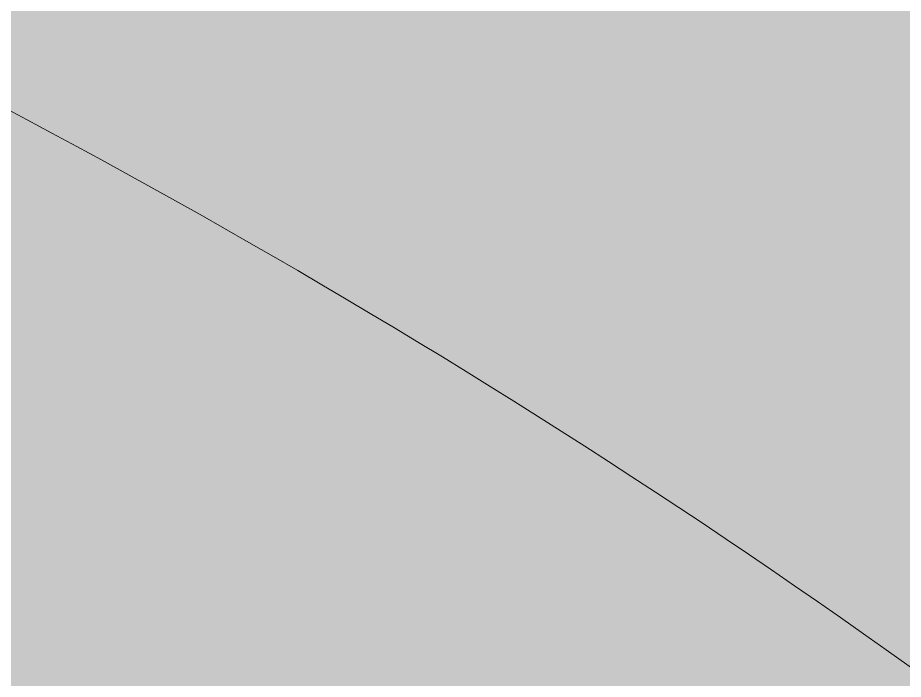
# Model space of a CAD drawing. Header units: centimetres. Extents: x 0.2 to 13.8, y -19.7 to -0.3.
# Drawn here: x 12.52536 to 12.56637, y -10.20369 to -10.17303 of the extents above; entities that cross this region are included whole.
import ezdxf

# ---------------------------------------------------------------- set-up
doc = ezdxf.new("R2010")
doc.units = ezdxf.units.CM
doc.header["$MEASUREMENT"] = 0
doc.layers.add('Layer 1', color=7, linetype='Continuous')

# ---------------------------------------------------------------- blocks, each defined once
blk = doc.blocks.new('block 3')
at = {"layer": 'Layer 1', "true_color": 0xe5c49d}
h = blk.add_hatch(color=31, dxfattribs=at)
h.dxf.hatch_style = 2
h.paths.add_polyline_path([(13.785502, -19.722492), (0.184498, -19.722492), (0.184498, -0.292525), (13.785502, -0.292525)])
blk = doc.blocks.new('block 4')
at = {"layer": 'Layer 1', "lineweight": 0}
for points, knots in [([(12.86103, -0.669607), (12.86103, -0.669607), (1.10897, -0.669607), (1.10897, -0.669607), (0.807027, -0.669607), (0.561639, -0.914996), (0.561639, -1.216939), (0.561639, -1.216939), (0.561639, -18.798079), (0.561639, -18.798079), (0.561639, -19.100022), (0.807027, -19.345411), (1.10897, -19.345411), (1.10897, -19.345411), (12.86103, -19.345411), (12.86103, -19.345411), (13.162973, -19.345411), (13.408361, -19.100022), (13.408361, -18.798079), (13.408361, -18.798079), (13.408361, -1.216939), (13.408361, -1.216939), (13.408361, -0.914996), (13.162973, -0.669607), (12.86103, -0.669607)], [0, 0, 0, 0, 1, 1, 1, 2, 2, 2, 3, 3, 3, 4, 4, 4, 5, 5, 5, 6, 6, 6, 7, 7, 7, 8, 8, 8, 8]), ([(12.552233, -9.725446), (12.525843, -9.739152), (12.50254, -9.757318), (12.477179, -9.776855), (12.468953, -9.762116), (12.461071, -9.749092), (12.453532, -9.73573), (12.406918, -9.655186), (12.339402, -9.600351), (12.250294, -9.571563), (12.181749, -9.549628), (12.110807, -9.541399), (12.039517, -9.53729), (12.012441, -9.535575), (11.985025, -9.534546), (11.957609, -9.532831), (11.922308, -9.531119), (11.894888, -9.545515), (11.878438, -9.5767), (11.857528, -9.615776), (11.838337, -9.654843), (11.819147, -9.6946), (11.79584, -9.743955), (11.776649, -9.795364), (11.764651, -9.84917), (11.743406, -9.942047), (11.757455, -10.028758), (11.804751, -10.11067), (11.810236, -10.120267), (11.815716, -10.129178), (11.821544, -10.138432), (11.827372, -10.148712), (11.826343, -10.154197), (11.816059, -10.157623), (11.793443, -10.165162), (11.771846, -10.175102), (11.751974, -10.188469), (11.742377, -10.194636), (11.735177, -10.193264), (11.72627, -10.186754), (11.671773, -10.147001), (11.627217, -10.098328), (11.593974, -10.039037), (11.570671, -9.996196), (11.559015, -9.949933), (11.56073, -9.901604), (11.562446, -9.857738), (11.569985, -9.814211), (11.58369, -9.772057), (11.603914, -9.709339), (11.632359, -9.65073), (11.665607, -9.59418), (11.710501, -9.517067), (11.758827, -9.441669), (11.790012, -9.357359), (11.793443, -9.348448), (11.79858, -9.344675), (11.809207, -9.346733), (11.864385, -9.355987), (11.920592, -9.358389), (11.976457, -9.357702), (12.01347, -9.357359), (12.050487, -9.357359), (12.087157, -9.357016), (12.129997, -9.356673), (12.172838, -9.358046), (12.215336, -9.364898), (12.273258, -9.374153), (12.329805, -9.387172), (12.382243, -9.414249), (12.413432, -9.430013), (12.442563, -9.448521), (12.465184, -9.475255), (12.522764, -9.542771), (12.549836, -9.623315), (12.55909, -9.710364), (12.559772, -9.716535), (12.558404, -9.722359), (12.552233, -9.725446)], [0, 0, 0, 0, 1, 1, 1, 2, 2, 2, 3, 3, 3, 4, 4, 4, 5, 5, 5, 6, 6, 6, 7, 7, 7, 8, 8, 8, 9, 9, 9, 10, 10, 10, 11, 11, 11, 12, 12, 12, 13, 13, 13, 14, 14, 14, 15, 15, 15, 16, 16, 16, 17, 17, 17, 18, 18, 18, 19, 19, 19, 20, 20, 20, 21, 21, 21, 22, 22, 22, 23, 23, 23, 24, 24, 24, 25, 25, 25, 26, 26, 26, 26]), ([(12.765408, -10.992845), (12.765408, -10.999698), (12.765408, -11.006894), (12.764383, -11.013751), (12.763697, -11.017864), (12.759584, -11.019236), (12.756158, -11.018207), (12.750673, -11.015805), (12.745192, -11.013408), (12.740046, -11.010668), (12.603642, -10.930467), (12.467238, -10.85027), (12.330834, -10.770417), (12.322609, -10.765618), (12.314384, -10.760819), (12.30856, -10.752937), (12.264004, -10.698441), (12.222536, -10.642238), (12.192372, -10.577805), (12.160843, -10.510628), (12.144736, -10.441054), (12.152961, -10.366685), (12.162559, -10.284091), (12.19066, -10.207317), (12.230761, -10.134659), (12.238643, -10.119924), (12.248926, -10.115125), (12.26469, -10.115807), (12.34249, -10.120267), (12.418574, -10.131575), (12.491227, -10.161392), (12.543665, -10.183327), (12.589251, -10.214517), (12.626263, -10.2577), (12.642718, -10.276548), (12.657796, -10.296767), (12.671844, -10.316991), (12.706117, -10.366342), (12.729424, -10.421181), (12.751702, -10.476355), (12.758555, -10.493149), (12.761643, -10.510285), (12.761299, -10.52845), (12.760956, -10.604534), (12.761299, -10.680962), (12.761299, -10.75705), (12.761299, -10.75705), (12.765751, -10.75705), (12.765751, -10.75705), (12.765751, -10.835531), (12.765751, -10.914017), (12.765408, -10.992845)], [0, 0, 0, 0, 1, 1, 1, 2, 2, 2, 3, 3, 3, 4, 4, 4, 5, 5, 5, 6, 6, 6, 7, 7, 7, 8, 8, 8, 9, 9, 9, 10, 10, 10, 11, 11, 11, 12, 12, 12, 13, 13, 13, 14, 14, 14, 15, 15, 15, 16, 16, 16, 17, 17, 17, 17])]:
    blk.add_open_spline(points, degree=3, knots=knots, dxfattribs=at)
blk = doc.blocks.new('block 2')
at = {"layer": 'Layer 1'}
for name in ['block 3', 'block 4']:
    blk.add_blockref(name, (0, 0), dxfattribs=at)

msp = doc.modelspace()

# ---------------------------------------------------------------- block references
at = {"layer": 'Layer 1'}
msp.add_blockref('block 2', (0, 0), dxfattribs=at)

doc.saveas('drawing.dxf')
